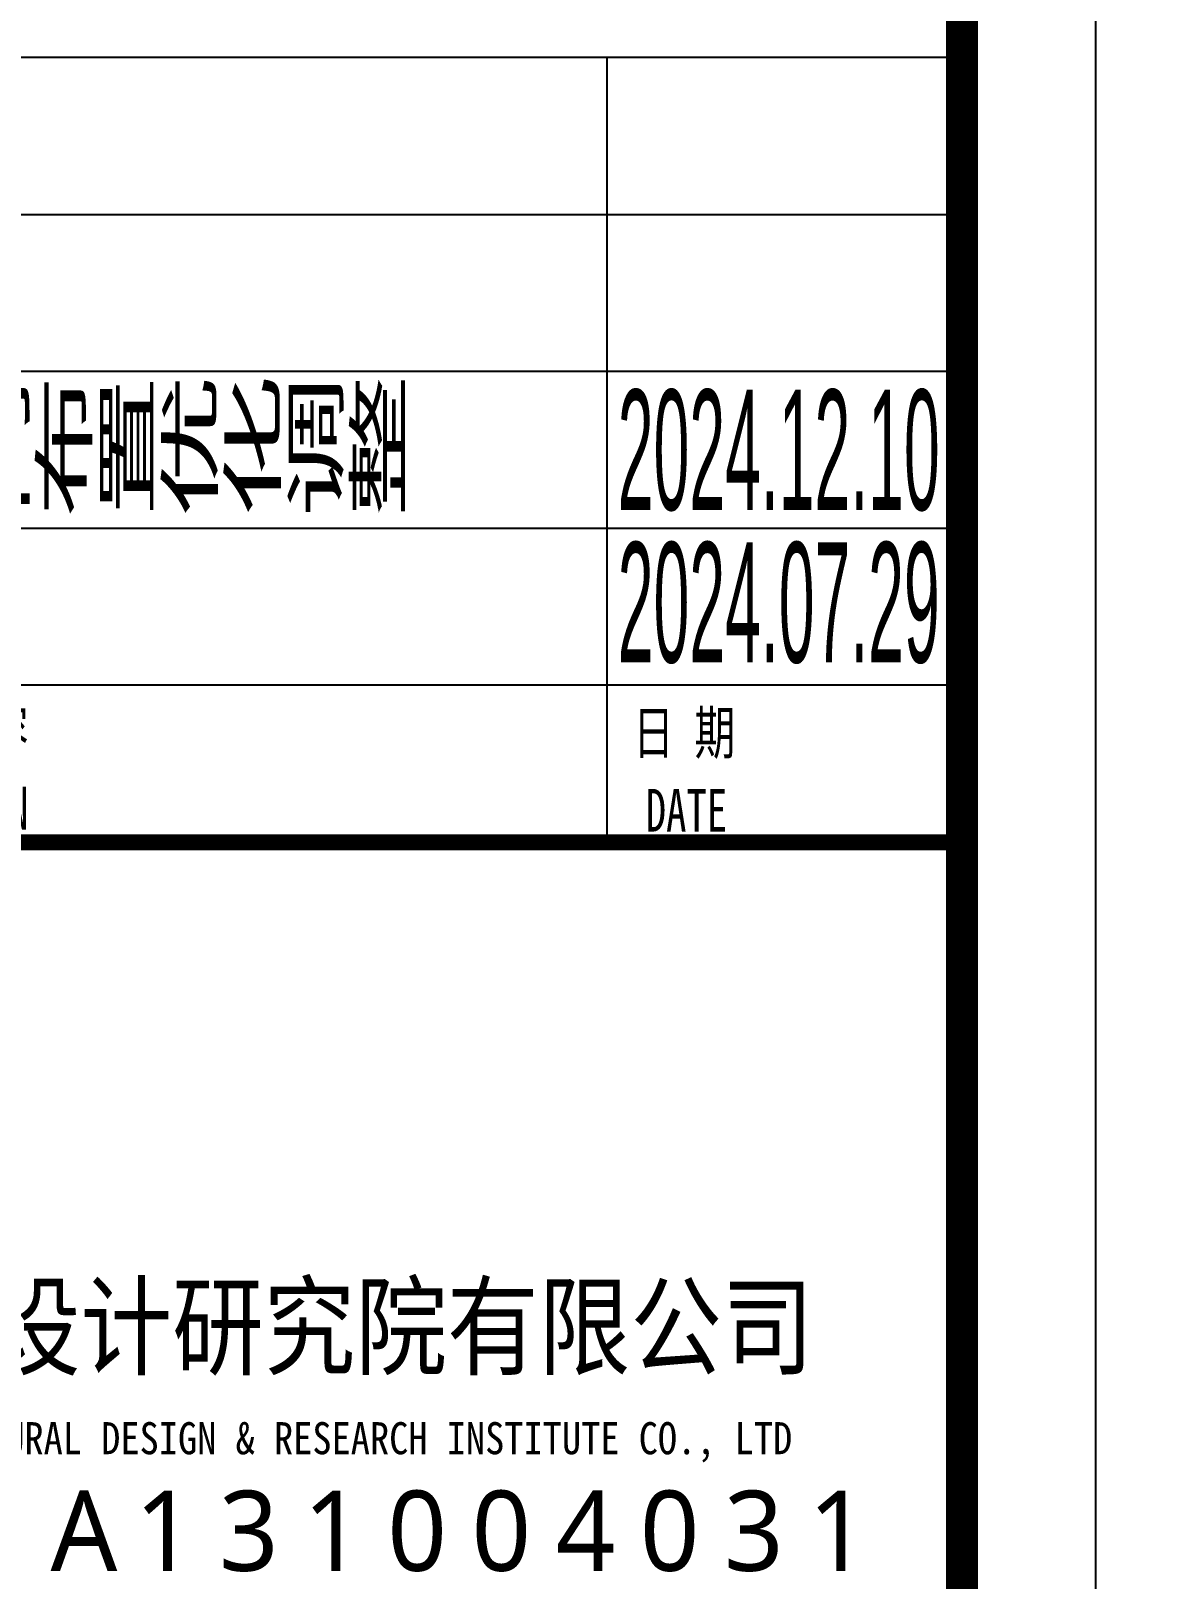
# Model space of a CAD drawing. Extents: x -8792 to 174344, y -43961 to 62816.
# Drawn here: x 99702 to 100333, y -8625 to -7755 of the extents above; entities that cross this region are included whole.
import ezdxf
from ezdxf.enums import TextEntityAlignment as Align
from ezdxf.xclip import XClip

# ---------------------------------------------------------------- set-up
doc = ezdxf.new("R2010")
doc.units = 0
doc.header["$LTSCALE"] = 50
doc.header["$XCLIPFRAME"] = 0
for name, pattern in [('DASH', [0.35, 0.25, -0.1]), ('DOT2', [0.125, 0, -0.125]), ('HIDDEN', [0.375, 0.25, -0.125])]:
    doc.linetypes.add(name, pattern=pattern)
for name, color, linetype in [('#填充层', 8, 'Continuous'), ('#结构边线+内凹外凸边线', 5, 'Continuous'), ('#虚线', 8, 'HIDDEN'), ('2017_11-sheet-LOGO$0$C-SHET-TTLB', 11, 'Continuous'), ('2017_11-sheet-R$0$C-SHET-TTLB', 11, 'Continuous'), ('2017_11-sheet-R2$0$C-SHET-TTLB', 11, 'Continuous'), ('A-FLOR-OTLN', 4, 'DOT2'), ('C-SHET-SHBD', 11, 'Continuous'), ('C-SHET-TTLB', 11, 'Continuous'), ('WA', 34, 'Continuous'), ('吊顶', 7, 'Continuous'), ('通-图框-文字', 4, 'Continuous')]:
    doc.layers.add(name, color=color, linetype=linetype)
doc.styles.add('2017_11-sheet-LOGO$0$微软雅黑L', font='')
doc.styles.add('2017_11-sheet-LOGO$0$黑体', font='')
doc.styles.add('2017_11-sheet-R2$0$SHEET-ECADI', font='', dxfattribs={"width": 0.7})
doc.styles.add('XD-2008', font='xd-hzs.shx', dxfattribs={"width": 0.7, "bigfont": 'xd-hztxt.shx'})
doc.styles.add('XD2008', font='@1romans.shx', dxfattribs={"width": 0.7, "bigfont": '!hztxt.shx'})
doc.styles.add('黑体', font='')
doc.styles.get('2017_11-sheet-LOGO$0$微软雅黑L').set_extended_font_data('Microsoft YaHei Light')
doc.styles.get('2017_11-sheet-LOGO$0$黑体').set_extended_font_data('SimHei')
doc.styles.get('2017_11-sheet-R2$0$SHEET-ECADI').set_extended_font_data('SimHei')
doc.styles.get('黑体').set_extended_font_data('SimHei')

# ---------------------------------------------------------------- blocks, each defined once
blk = doc.blocks.new('A$Cbd8d7c8c')
at = {"layer": 'A-FLOR-OTLN', "color": 8}
blk.add_lwpolyline([(-22721.25, -15689.87), (-43719.42, -33393.16, 0.413756), (-43991.61, -36560.98, 0.189672), (122158.17, -126683.04, 0.414786), (124666.02, -124719.49), (133885.17, -48361.88, 0.379931), (116453.25, -23207.95, 0.236452)], format="xyb", dxfattribs=at)
at = {"layer": '吊顶', "const_width": 3}
blk.add_lwpolyline([(36525.16, -42886.24, 0.056654), (31389.8, -41079.32), (30859.09, -40957.78, -0.112536), (21289.45, -36343.72, -0.028917), (3039.01, -19971.01, 0.413532), (-633.62, -19953.38), (-31397.94, -50352.84, 0.414781), (-31416.33, -54033.31, 0.170492), (123964.28, -129414.71, 0.412564), (126841.18, -127143.22), (136317.5, -48655.55, 1.269195), (87076.8, -54393.32)], format="xyb", dxfattribs=at)
blk = doc.blocks.new('A$C72e0b4f3')
at = {"layer": '#填充层', "ltscale": 10}
h = blk.add_hatch(dxfattribs=at)
h.set_pattern_fill('钢筋混凝土', color=256, scale=10)
h.set_pattern_definition([(45, (-3885.074, 300), (-17.67767, 17.67767), []), (50, (-3885.074, 300), (71.72602, -6.2752), [7.5, -82.5]), (355, (-3885.074, 300), (-13.87513, 75.2192), [6, -66]), (100.4514, (-3879.1, 299.48), (57.85094, 68.94395), [6.374, -70.1142]), (46.1842, (-3885.07, 320), (106.7241, -16.5519), [11.25, -123.75]), (96.6356, (-3876.18, 318.62), (93.4663, 97.4118), [9.561, -105.1713]), (351.1842, (-3885.07, 320), (93.4662, 97.4119), [9, -99]), (21, (-3875.074, 315), (59.6907, -40.2619), [7.5, -82.5]), (326, (-3875.074, 315), (24.33153, 72.515), [6, -66]), (71.4514, (-3870.1, 311.645), (84.02226, 32.25305), [6.374, -70.1142]), (37.5, (-3885.074, 300), (1.215986, 33.289385), [0, -65.2, 0, -67, 0, -66.25]), (7.5, (-3885.074, 300), (26.30695, 39.44117), [0, -38.2, 0, -63.7, 0, -25.25]), (327.5, (-3907.374, 300), (53.382244, -2.25549), [0, -25, 0, -78, 0, -103.5]), (317.5, (-3917.374, 300), (58.31862, 10.0105), [0, -32.5, 0, -51.8, 0, -73.5])])
h.paths.add_polyline_path([(6245.45, 300), (5845.45, 300), (5845.45, 1120), (-2657, 1120), (-2657, 600), (-3257, 600), (-3257, 1170), (-3885.07, 1170), (-3885.07, 1300), (-2657, 1300), (-2657, 1250), (5995.45, 1250), (5995.45, 1750), (6245.45, 1750)])
at = {"layer": '#结构边线+内凹外凸边线', "ltscale": 10}
blk.add_lwpolyline([(6245.45, 300), (5845.45, 300), (5845.45, 1120), (-2657, 1120), (-2657, 600), (-3257, 600), (-3257, 1170), (-3885.07, 1170), (-3885.07, 1300), (-2657, 1300), (-2657, 1250), (5995.45, 1250), (5995.45, 1750), (6245.45, 1750), (6245.45, 300)], dxfattribs=at)
at = {"layer": '#虚线', "color": 8, "linetype": 'DASH'}
blk.add_line((5799.46, 340), (-1535.78, 340), dxfattribs=at)
at = {"layer": 'WA'}
blk.add_lwpolyline([(-1535.78, 345), (5799.46, 345), (5799.46, 185), (-1535.78, 185)], dxfattribs=at)
blk = doc.blocks.new('华东院_土建2018EcadiA3_2022_02-sheet-LOGO', base_point=(415.294, 161.488))
at = {"layer": '2017_11-sheet-LOGO$0$C-SHET-TTLB'}
blk.add_lwpolyline([(340.294, 194.014, 0.6, 0.6, 0), (415.262, 194.014, 0.9, 0.9, 0)], format="xyseb", dxfattribs=at)
at = {"layer": '2017_11-sheet-LOGO$0$C-SHET-TTLB', "style": '2017_11-sheet-LOGO$0$黑体', "width": 0.88}
blk.add_text('EAST CHINA ARCHITECTURAL DESIGN & RESEARCH INSTITUTE CO., LTD', height=1.2, dxfattribs=at).set_placement((364.831, 171.106))
at = {"layer": '2017_11-sheet-LOGO$0$C-SHET-TTLB', "style": '2017_11-sheet-LOGO$0$微软雅黑L'}
for s, p in [('3', (387.197, 166.741)), ('0', (393.497, 166.741)), ('0', (396.647, 166.741)), ('0', (402.947, 166.741)), ('3', (406.097, 166.741)), ('A', (380.897, 166.741)), ('1', (384.047, 166.741)), ('1', (390.347, 166.741)), ('4', (399.797, 166.741)), ('1', (409.247, 166.741))]:
    blk.add_text(s, height=3, dxfattribs=at).set_placement(p)
at = {"layer": 'C-SHET-TTLB', "insert": (364.871, 177.388), "char_height": 3, "attachment_point": 1, "style": '黑体'}
blk.add_mtext_dynamic_manual_height_columns('{\\fSimHei|b1|i0|c134|p49;\\W0.838;华东建筑设计研究院有限公司}', width=61.40037, gutter_width=18.242, heights=[8.641], dxfattribs=at)
blk = doc.blocks.new('华东院_土建2018EcadiA3_2021_06-sheet-R', base_point=(415, 5))
at = {"layer": '2017_11-sheet-R$0$C-SHET-TTLB'}
blk.add_blockref('华东院_土建2018EcadiA3_2022_02-sheet-LOGO', (415.294, 161.488), dxfattribs=at)
blk = doc.blocks.new('华东院_土建2018EcadiA0_2021_06-sheet-R2', base_point=(415, 5))
at = {"layer": '2017_11-sheet-R2$0$C-SHET-TTLB'}
for p, q in [((340, 321.379), (414.499, 321.379)), ((347.914, 321.379), (347.914, 292)), ((401.422, 321.379), (401.422, 292)), ((340, 315.495), (414.499, 315.495)), ((340, 309.632), (414.499, 309.632)), ((340, 303.748), (414.499, 303.748)), ((340, 297.885), (414.499, 297.885)), ((340, 292), (414.499, 292))]:
    blk.add_line(p, q, dxfattribs=at)
at = {"layer": '2017_11-sheet-R2$0$C-SHET-TTLB', "style": '2017_11-sheet-R2$0$SHEET-ECADI', "width": 0.7}
for s, p in [('序 号', (341.271, 295.378)), ('修 改 内 容', (371.391, 295.378)), ('日 期', (402.403, 295.299)), ('NO.', (341.271, 292.474)), ('DESCRIPTION', (371.391, 292.474)), ('DATE', (402.874, 292.396))]:
    blk.add_text(s, height=1.6, dxfattribs=at).set_placement(p)
blk = doc.blocks.new('A$Ce60f285c')
at = {"layer": '2017_11-sheet-R$0$C-SHET-TTLB'}
blk.add_line((345.294, 199.014), (419.793, 199.014), dxfattribs=at)
at = {"layer": 'C-SHET-TTLB'}
blk.add_lwpolyline([(425, 302), (425, 5), (5, 5), (5, 302)], close=True, dxfattribs=at)
at = {"layer": 'C-SHET-TTLB', "const_width": 1.2}
blk.add_lwpolyline([(18.4, 297), (420, 297), (420, 10), (18.4, 10)], close=True, dxfattribs=at)
at = {"layer": 'C-SHET-TTLB'}
for name, p in [('华东院_土建2018EcadiA3_2021_06-sheet-R', (420, 10)), ('华东院_土建2018EcadiA0_2021_06-sheet-R2', (420.294, -87.986))]:
    blk.add_blockref(name, p, dxfattribs=at)
at = {"layer": 'C-SHET-SHBD', "ltscale": 10, "style": 'XD2008'}
for s, width, p in [('根据审计、造价、施工、室内布置优化调整', 0.55, (354.639, 211.355)), ('2024.12.10', 0.4, (407.123, 211.45)), ('2024.07.29', 0.4, (407.123, 205.741))]:
    blk.add_text(s, height=4.5, dxfattribs=dict(at, width=width)).set_placement(p)
at = {"layer": 'C-SHET-SHBD', "style": 'XD2008', "width": 0.7}
for tag, p in [('审定人', (345.736, 128.403)), ('设总', (345.736, 118.195)), ('审核人', (345.736, 107.963)), ('专业负责人', (345.736, 97.755)), ('校对人', (345.736, 87.546)), ('设计人', (345.736, 77.639))]:
    blk.add_attdef(tag, p, '', height=2.8, dxfattribs=at)
for tag, p in [('工程编号', (368.416, 27.046)), ('阶段', (404.414, 27.046)), ('专业', (404.414, 19.691))]:
    blk.add_attdef(tag, text='', height=3.5, dxfattribs=at).set_placement(p, align=Align.MIDDLE_CENTER)
at = {"layer": 'C-SHET-SHBD', "style": 'XD2008', "width": 0.7, "flags": 1}
blk.add_attdef('日期', text='', height=3.5, dxfattribs=at).set_placement((368.416, 13.426), align=Align.MIDDLE_CENTER)
at = {"layer": '通-图框-文字', "style": 'XD-2008', "width": 0.7}
for tag, p in [('建设单位', (383.408, 70.61)), ('项目名称', (383.282, 58.428))]:
    blk.add_attdef(tag, text='', height=5, dxfattribs=at).set_placement(p, align=Align.MIDDLE_CENTER)
blk = doc.blocks.new('A$C6049850a')
at = {"ltscale": 10}
blk.add_blockref('A$Ce60f285c', (0, 0), dxfattribs=at)

msp = doc.modelspace()

# ---------------------------------------------------------------- block references
at = {"ltscale": 10}
ref = msp.add_blockref('A$Cbd8d7c8c', (-20242.468, 78224.561), dxfattribs=at)
XClip(ref).set_block_clipping_path([(33737.5024453482, -58253.8739175466), (58527.5008306247, -28195.842069268)])
ref = msp.add_blockref('A$Cbd8d7c8c', (22321.982, 94074.685), dxfattribs=at)
XClip(ref).set_block_clipping_path([(76291.0063025201, -72283.9918497168), (103268.9259821397, -47877.3086105986)])
ref = msp.add_blockref('A$C72e0b4f3', (97033.054, -8936.81), dxfattribs=at)
XClip(ref).set_block_clipping_path([(-2823.889841313, -2118.0011099379), (-254.0148247246, 1437.8975418743)])
ref = msp.add_blockref('A$C72e0b4f3', (95985.923, -8936.81), dxfattribs=at)
XClip(ref).set_block_clipping_path([(851.7057187119, -2109.0685101723), (3113.2405753451, 1437.8975418743)])

# ---------------------------------------------------------------- next in the draw order: block references
at = {"ltscale": 10, "xscale": 15, "yscale": 15, "zscale": 15}
msp.add_blockref('A$C6049850a', (93924.164, -11196.044), dxfattribs=at)

doc.saveas('drawing.dxf')
